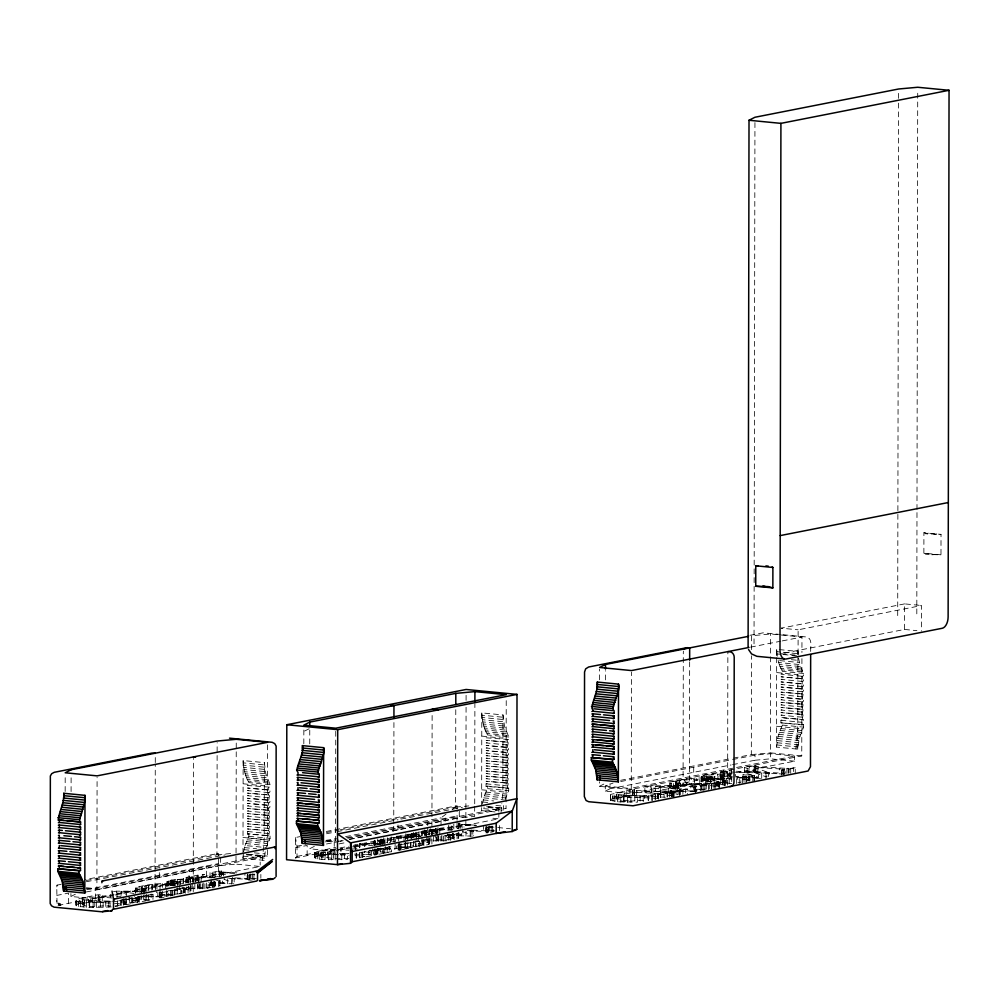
<?xml version="1.0" encoding="UTF-8"?>
<svg xmlns="http://www.w3.org/2000/svg" width="999" height="999" viewBox="0 0 999 999"><rect width="100%" height="100%" fill="white"/><g stroke="black" fill="none" stroke-linecap="round" stroke-linejoin="round"><path stroke-width="0.75" stroke-dasharray="5 3.75" d="M65.16 791.47L65.197 774.325M68.481 903.333L68.494 893.106L56.743 895.429M113.661 895.291L95.579 898.85L70.917 896.465L70.917 893.543M71.091 791.57L71.116 775.998M111.251 906.917L93.107 907.604L78.609 906.505L75.974 905.294L75.974 900.174L79.758 898.401L98.364 894.692L100.187 894.779L100.187 899.887L98.102 900.661L132.767 902.547L138.686 901.385L138.699 896.278M75.974 905.294L76.299 899.712M76.473 905.868L75.974 900.174M76.286 904.832L78.047 903.995L78.059 898.888M78.609 906.505L78.621 901.398L76.486 900.761M78.047 903.995L79.745 903.521L79.758 898.401M80.544 906.817L80.557 901.71L78.621 901.398M111.851 897.976C71.578 894.48 74.75 902.871 110.277 901.148L110.265 906.268C102.822 903.683 78.372 912.624 82.143 897.876M82.268 904.495L82.28 899.375M82.143 904.107L82.805 898.563M83.204 907.129L83.104 899.737M82.792 903.67L84.278 903.196L84.291 898.076M84.553 905.156L84.565 900.049M86.364 907.379L86.376 902.259L80.557 901.71M84.278 903.196L86.676 902.659L86.688 897.539M86.676 902.659L88.786 902.247L88.799 897.127M89.098 905.731L89.111 900.623M89.685 907.529L89.698 902.422L86.376 902.259M88.786 902.247L90.322 902.035L90.335 896.915M79.745 903.521L91.808 901.173L91.821 896.053M115.197 905.893L126.036 904.107L92.482 902.06L92.482 896.94M93.107 907.604L93.107 902.497L89.698 902.422M94.793 906.143L94.793 901.023M95.579 898.85L95.592 888.623L260.202 856.255L260.19 865.022M96.528 907.616L96.541 902.497L111.264 901.797M86.264 888.586L96.903 889.622L97.09 777.422M98.102 900.661L98.114 895.554L100.187 894.779M98.389 900.349L98.364 894.692M99.613 900.898L99.613 895.791L98.114 895.554M100.449 906.355L100.462 901.235M102.273 901.073L102.285 895.953L99.613 895.791M103.122 907.454L103.122 902.347M105.744 906.38L105.744 901.273M108.841 907.129L108.854 902.022M110.477 897.227L110.477 894.667M175.799 885.301L160.04 884.714L146.329 885.676L146.316 890.783L144.318 891.133L116.471 891.17L116.471 896.29L121.004 896.328M117.008 898.089L117.008 892.981L114.398 892.631M117.495 905.656L117.507 900.549L126.036 898.988L126.036 904.107M115.035 906.53L117.795 906.193L117.807 901.073L152.972 894.342L152.972 899.45M120.792 905.181L120.779 899.724M121.079 895.516L121.016 891.22M121.154 900.561L121.141 905.681L117.795 906.193M123.139 903.695L123.139 898.576M123.614 905.231L123.614 900.111M123.901 903.733L123.913 898.625M124.088 904.582L124.101 899.462M125.911 903.908L125.911 898.788M126.199 902.334L126.199 898.501M126.299 896.315L126.311 891.195M129.695 902.509L129.695 897.402M131.369 902.572L131.381 897.452M132.767 902.547L132.78 897.439M132.855 898.226L132.842 903.333L137.987 902.384M128.272 897.776L134.028 898.551L134.028 894.717M135.19 902.372L135.202 897.252L138.299 896.627L138.299 901.735M135.389 893.443L135.702 887.786C150.512 882.904 166.658 883.216 182.093 883.915M135.702 887.786L135.689 892.894L148.576 889.922L148.589 884.814M152.972 894.342L151.136 894.255L151.136 899.375L148.526 899.762L136.251 898.863L136.264 896.303M138.686 901.385L136.601 900.923L136.613 897.09M136.975 892.282L136.988 887.174M137.338 902.06L137.35 896.94M137.899 901.135L137.912 896.028M139.098 891.632L139.098 886.525M139.273 902.147L139.273 897.027M141.109 892.582L141.096 887.124L146.329 885.676M141.696 899.587L141.708 895.753M141.571 891.907L141.571 886.787M141.833 892.931L141.908 885.888M142.395 886.488L142.382 891.595L144.318 891.133M143.419 893.268L143.431 888.148L141.096 887.124M143.656 899.837L143.656 894.729M144.405 893.855L144.331 886.013M142.158 901.535L145.042 900.936L144.88 894.817M145.067 890.434L145.08 885.326M146.054 892.294L146.054 888.461L143.431 888.148M146.129 899.937L146.141 894.829L151.136 894.255M136.251 898.863L146.816 896.777L146.828 894.23M148.526 899.762L148.526 894.642M148.801 890.471L148.801 885.351M151.836 890.184L151.848 885.077M152.497 889.485L152.51 884.365M155.057 888.011L155.082 872.976M155.082 871.465L155.27 764.11M155.282 762.549L155.295 753.209M155.507 889.959L155.507 884.852M159.915 896.79L159.915 891.682L161.676 891.82L159.328 892.644L159.316 897.764L161.663 896.927L156.431 896.765L156.443 891.657M156.93 889.098L156.943 883.978M139.81 896.265L157.83 896.19L157.842 892.357M159.316 877.597L159.34 868.83M160.027 889.834L160.04 884.714M177.335 888.91L177.135 894.667L171.828 895.191L160.09 895.029L160.102 889.922M161.076 897.302L160.926 889.522M159.316 897.764L161.151 897.851L161.164 892.731L172.303 890.546L166.371 890.908L166.358 896.028L157.83 896.19M161.613 897.09L161.676 891.82M162.325 896.153L162.338 891.033M162.387 887.487L162.387 883.653M165.372 888.573L165.372 884.739M160.09 895.029L166.821 894.58L166.821 889.472M166.796 887.025L167.17 881.355L171.741 879.994L190.26 878.408L195.979 878.983L197.74 880.569M167.02 891.508L167.008 896.615L170.979 895.891M167.17 881.355L167.17 886.475L175.25 884.49L175.25 879.382M168.444 885.926L168.456 880.818M166.358 896.028L168.719 895.816L168.731 890.708M168.993 886.038L168.993 883.478M170.13 885.451L170.142 880.344M170.467 890.459L170.467 895.566L168.719 895.816M171.728 885.102L171.741 879.994M171.828 895.191L171.828 890.072L185.215 888.236L190.971 886.363M172.29 895.653L172.34 889.285L174.912 889.122L174.9 894.23L166.821 894.58M172.377 884.877L172.839 880.531L177.298 879.632L187.8 879.769L188.474 882.779M172.839 885.651L172.839 880.531M173.826 885.376L173.838 881.543L172.377 881.043M174.226 894.979L174.226 889.859M174.688 885.151L174.7 880.044M177.285 884.752L177.298 879.632M177.71 887.112L177.61 879.058M174.9 894.23L179.583 893.73L179.595 888.623L183.329 887.886M191.059 885.801L190.959 891.47L188.711 889.909L179.745 888.848L179.745 885.014M180.17 884.49L180.182 879.37M177.597 884.177L180.382 883.878L180.382 878.77M180.744 889.035L180.744 894.155L183.716 893.618M179.583 893.73L181.656 893.381L181.668 888.273M181.656 893.381L184.753 892.232L182.168 891.158L182.18 887.324M183.129 883.128L183.129 879.295M183.317 892.994L183.267 885.289M183.529 882.367L183.529 878.533M183.654 891.508L183.666 887.674M184.353 892.606L184.353 887.499M184.515 891.857L184.528 888.024M184.753 892.232L184.753 888.398M185.202 893.356L185.215 888.236M185.914 883.266L185.926 879.432M212.038 877.846L195.317 876.985L187.962 877.509L187.949 882.629L186.114 882.542L186.126 877.434L197.477 875.199L199.313 875.286L199.3 880.394L197.465 880.306L197.477 875.199M186.363 889.485L186.363 886.925M186.863 882.229L186.875 878.396M188.074 892.706L188.112 883.778M188.711 889.909L188.724 886.076M189.023 880.469L189.036 870.254M218.431 881.568L218.419 886.675L219.78 886.088L220.117 880.256L218.431 881.568L208.054 883.366L208.042 888.486L190.472 888.486L189.261 888.223L189.273 884.39M189.985 892.07L189.985 886.962M190.26 882.242L190.26 878.408M190.297 890.384L190.297 886.55M190.472 888.486L190.472 884.652M190.509 882.267L190.522 877.147M186.114 882.542L191.933 881.48L191.933 876.36M192.208 888.71L192.208 883.603M192.682 882.092L192.695 876.985M193.244 891.707L193.294 865.983M193.294 864.422L193.481 758.466M193.531 881.168L193.531 878.608M194.83 888.898L194.842 883.79M195.305 882.092L195.317 876.985M195.979 881.543L195.979 878.983M196.903 879.957L196.915 876.123L199.313 875.286M197.24 880.906L197.253 875.798M197.415 888.973L197.415 883.865M214.735 881.368L214.735 886.488L212.387 887.337L198.826 887.674L198.014 887.462L198.014 884.902M198.302 881.455L198.302 876.348L196.915 876.123M198.389 882.242L198.401 877.134M198.826 887.674L198.838 882.567M199.9 888.96L199.912 883.84M200.075 887.849L200.087 882.741M201.136 881.63L201.136 876.51L198.302 876.348M202.26 888.885L202.273 883.765M203.184 888.024L203.197 882.904M204.895 888.748L204.907 883.628L208.054 883.366M206.468 887.974L206.481 882.866L204.296 882.891M206.631 876.16L206.643 865.946M214.735 886.488L208.641 885.052L208.641 882.492M209.64 887.749L209.64 882.629M210.04 872.689L210.027 877.809L221.591 876.011L221.591 870.903L210.04 872.689L221.353 876.735M208.641 885.052L210.552 884.752L210.552 880.918M211.563 880.306L211.601 888.049L214.173 887.624M212.387 887.337L212.4 882.229L214.173 881.767L214.161 886.875M212.812 877.497L212.812 873.663M213.873 885.888L213.886 880.768M214.51 886.15L214.51 881.043M215.16 876.897L215.172 871.777M215.459 886.125L215.472 882.292M86.226 880.506L216.958 854.794L217.145 742.594M218.419 858.341L218.394 873.363M219.518 876.86L219.518 871.752L221.591 870.903M219.78 886.088L219.78 880.968M219.817 870.803L219.693 876.535L221.591 876.011M86.314 891.957L220.629 865.534L220.642 856.767M221.166 875.823L221.179 871.99L219.518 871.752M233.853 883.79L222.64 883.528L222.64 879.694M223.414 875.961L223.426 872.127L221.179 871.99M210.352 882.129L224.188 882.866L224.201 877.759M227.335 883.778L227.347 878.67L235.015 878.521L235.002 882.354M231.556 884.078L231.556 878.97M235.015 878.521L234.166 877.996L234.153 883.104L232.48 882.379L232.48 877.272M115.172 895.004L260.177 866.483L236.001 864.135L236.014 853.908M236.051 853.046L236.251 742.407M265.235 851.735L264.198 860.364L242.982 858.303L243.144 760.564L264.36 762.624L265.821 773.75L270.155 784.69L269.867 787.162L247.477 785.476L248.926 784.427M248.976 880.569L249.101 874.312L249.8 874.45L247.203 875.361L247.19 880.481L249.8 879.57L244.917 879.145L244.93 874.025M256.331 878.546L247.34 878.508L247.34 873.401M243.631 851.81L245.042 845.541L266.246 847.589L270.067 838.373L270.042 835.838L247.39 834.04L247.39 831.493L248.451 831.255M247.802 879.307L247.802 874.2M249.213 879.982L249.226 874.862M249.787 879.744L249.787 874.637M249.8 879.57L249.8 874.45M250.849 878.695L250.861 873.576M252.522 878.745L252.522 873.626M253.908 878.72L253.921 873.613M260.851 878.233L260.864 874.4M262.4 860.189L264.186 839.522L264.36 762.624M96.903 889.622L267.382 856.081L267.582 743.893M268.606 836.101L269.618 830.818L247.39 828.933L269.618 830.818M268.606 830.993L269.618 825.698L247.402 823.825L269.618 825.698M268.619 825.873L269.63 820.591L247.415 818.705L269.63 820.591M268.631 820.766L269.643 815.484L247.427 813.598L269.643 815.484M268.631 815.646L269.655 810.364L247.427 808.478L269.655 810.364M268.644 810.539L268.656 807.979C270.454 808.503 270.404 804.245 268.656 805.431L247.44 803.371L269.718 805.319M268.656 805.431L268.656 802.871C270.454 803.396 270.417 799.138 268.669 800.311L247.452 798.251L269.73 800.211M268.669 800.311L269.68 795.029L247.452 793.144L269.68 795.029M268.669 795.204L268.681 792.644C270.479 793.169 270.442 788.91 268.681 790.084L247.465 788.036L269.742 789.984M268.681 790.084L268.681 787.537M351.161 847.002L295.379 857.979L295.417 837.524L299.987 836.625M295.379 857.979L297.015 856.405L297.028 846.19L295.417 837.524M303.821 743.793L303.846 728.221M307.143 855.668L307.155 845.441L295.392 847.751M309.74 743.905L309.765 729.882M314.635 852.509L317.282 853.72L325.037 854.595L347.502 854.345L347.502 859.465L325.025 859.702L317.27 858.84L314.623 857.617L314.947 852.047L335.714 847.289M314.623 857.617L314.947 852.047M315.135 858.203L315.135 853.084M314.947 857.154L316.708 856.33L316.72 851.21M317.27 858.84L317.282 853.72M316.708 856.33L318.406 855.843L318.419 850.736M319.205 859.152L319.218 854.045M318.406 855.843L320.791 855.319L320.804 850.211M348.926 858.591L333.441 858.466L320.929 856.817L321.466 850.886L328.983 849.25L335.614 849.512M320.929 856.817L321.466 850.886M321.753 857.167L321.765 852.06L320.816 851.323M321.865 859.452L321.878 854.345M321.453 856.006L322.939 855.519L322.952 850.411M323.214 857.492L323.226 852.384L321.765 852.06M325.025 859.702L325.037 854.595M322.939 855.519L325.337 854.982L325.337 849.874M325.337 854.982L327.447 854.57L327.46 849.462M327.759 858.054L327.772 852.946L323.226 852.384M328.346 859.864L328.359 854.744M327.447 854.57L328.983 854.357L328.983 849.25M320.791 855.319L330.469 853.496L330.482 848.388M338.586 854.782L331.131 854.382L331.144 849.275M331.755 859.939L331.768 854.819M333.441 858.466L333.454 853.358L327.772 852.946M314.323 846.378L309.565 848.788L334.24 851.185L334.253 840.958L338.773 840.072M335.189 859.939L335.202 854.832M335.751 731.305L335.552 841.945L326.448 841.058M341.77 859.789L341.783 854.669M344.393 858.715L344.405 853.596L348.938 853.483M355.132 844.779L355.12 848.613L359.665 848.651M355.656 850.424L355.669 845.304L353.059 844.967M356.168 852.871L356.156 857.979L362.749 856.905L364.685 856.43L364.573 851.123M359.44 857.504L359.453 852.397L362.749 851.797L362.749 856.905M359.665 847.377L359.665 843.543L382.992 843.456L382.992 838.348L384.99 837.999L384.977 843.119L390.497 842.519L390.497 837.399L412.937 837.512M359.815 852.896L359.802 858.004L356.456 858.516L356.468 853.408L391.633 846.665L391.62 851.785L383.529 852.259L374.912 851.185L374.925 848.626M359.74 847.851L359.752 844.018L381.668 844.005M361.8 856.018L361.8 852.184M362.275 852.447L362.262 857.554L376.635 854.707M364.685 856.43L362.562 856.056L362.575 852.222M376.948 854.07L377.347 848.601L377.347 853.72L375.999 854.382L364.86 854.657L364.86 852.11M364.96 846.078L364.972 843.531M368.356 854.844L368.356 851.011M370.03 854.894L370.042 849.787M371.503 855.668L371.441 849.762L376.011 849.275L375.999 854.382M369.805 850.486L372.689 850.873L372.689 847.04M373.851 854.694L373.863 849.587M374.051 845.766L374.063 840.659L384.715 840.796L384.702 845.903M374.363 840.109L374.35 845.229L387.237 842.257L387.237 838.423M377.347 853.72L375.262 853.246L375.262 849.412M375.636 844.605L375.636 840.771M376.561 853.471L376.573 849.637M377.747 843.955L377.759 838.848M377.922 854.47L377.934 849.362M379.77 844.904L380.232 839.123L380.219 844.23L382.979 843.456M380.357 851.91L380.357 848.076M380.494 845.254L380.557 838.211M381.044 843.93L381.056 838.81M382.08 845.591L382.08 840.484L379.745 839.447M382.305 852.172L382.317 848.338M383.067 846.178L383.079 841.071M383.529 852.259L383.541 848.426M379.37 854.17L383.703 853.258L383.703 848.151M383.728 842.756L383.741 837.649M384.79 852.272L384.802 847.152L389.797 846.59L389.797 851.697M374.912 851.185L385.477 849.113L385.477 846.553M387.175 852.085L387.187 846.977M387.462 842.794L387.462 837.686M391.158 841.807L391.158 836.7M393.718 840.334L393.718 837.324M393.731 831.318L393.743 825.299M393.743 823.8L393.931 721.116M394.168 842.294L394.168 837.174M400.274 844.305L397.989 844.979L397.977 850.087L400.262 849.425L400.324 844.155L400.324 849.262L395.092 849.1L395.104 843.98M376.973 848.588L396.491 848.513L396.503 845.966M397.977 829.919L397.989 821.166M398.564 849.125L398.576 844.005M426.773 836.101L426.735 845.029L428.646 844.405L428.646 839.285L412.887 842.194L412.887 847.302L398.751 847.352L398.763 842.244M398.688 840.883L398.688 837.05M398.751 847.352L399.575 846.952L399.588 841.845M397.977 850.087L399.812 850.174L399.712 844.055M400.986 848.476L400.986 843.368L409.128 842.781L409.115 847.901L396.491 848.513M401.049 838.548L401.049 835.988L420.754 836.238M404.021 842.182L404.033 837.075M405.02 848.351L405.032 843.243M399.575 846.952L405.482 846.915L405.482 841.795M399.812 850.174L405.669 848.938L405.669 843.83L410.964 842.869M416.371 839.435L416.383 834.327L405.457 834.24L405.457 839.36L405.831 833.69M405.819 838.798L407.105 838.261L407.105 833.141M407.38 848.151L407.38 843.031M407.642 840.921L407.654 835.813M407.105 838.261L408.791 837.786L408.791 832.666M410.477 847.514L410.489 842.407L412.887 842.194M408.791 837.786L410.389 837.424L410.389 832.317M410.951 847.976L411.001 841.608M411.026 838.486L411.501 832.866L411.488 837.974L413.349 837.487M411.188 838.361L411.201 835.813M412.487 837.711L412.487 833.865L411.039 833.378M413.349 836.2L413.349 832.367M405.482 846.915L413.561 846.565L413.574 841.445M410.389 837.424L413.898 836.825L413.911 831.705M414.785 837.15L414.785 834.59M415.809 841.882L415.796 846.99L419.393 846.478L419.405 841.37M415.946 837.075L415.946 831.967L426.461 832.092L426.773 834.827M413.561 846.565L415.984 846.34L415.984 840.296M413.898 836.825L416.258 836.5L416.271 831.393M415.984 846.34L418.244 846.066L418.406 837.337M418.831 836.812L418.831 831.705M416.258 836.5L419.031 836.2L419.043 831.093M418.244 846.066L420.317 845.716L420.329 840.596L415.984 841.233M420.317 845.716L423.401 844.555L420.829 843.493L420.829 840.933M428.646 844.405L429.62 843.805L428.946 842.719L421.928 841.445L421.928 837.612M421.778 835.451L421.79 831.618M421.978 845.316L421.99 840.209M422.315 843.83L422.327 839.997M423.014 844.942L423.014 839.822M423.401 844.555L423.414 839.447M423.863 845.678L423.863 840.571M424.575 835.589L424.587 831.755M452.21 830.256L433.978 829.307L426.61 829.844L426.61 834.952L424.775 834.877L424.787 829.757M425.025 841.82L425.025 839.26M425.524 835.838L425.537 830.731L434.64 831.318L436.401 832.904M426.461 835.926L426.461 832.092M427.372 842.232L427.385 839.684M427.672 832.804L427.684 826.96M427.697 825.499L427.697 822.577M458.803 832.854L454.12 834.615L446.715 835.701L446.703 840.808L429.12 840.821L427.922 840.559L427.934 836.725M428.946 842.719L428.958 838.885M428.908 834.577L428.921 830.743M429.12 840.821L429.133 836.987M429.17 834.59L429.17 829.482M429.62 843.805L429.72 838.124L429.707 843.243M424.775 834.877L430.594 833.803L430.594 828.695M430.856 841.046L430.869 835.926M431.343 834.427L431.356 829.307M431.905 844.03L431.943 818.318M431.955 816.757L432.13 712.349M432.192 834.777L432.192 830.943M433.491 841.233L433.504 836.113M433.966 833.141L433.978 829.307M435.564 832.279L435.914 828.121L435.901 833.228M436.063 841.308L436.076 836.188M435.926 835.626L436.138 827.522M453.396 833.703L452.822 839.21L452.822 834.09L451.061 834.552L451.048 839.672L437.487 840.009L436.675 839.784L436.675 837.224M436.95 833.79L436.963 828.671L435.576 828.446M437.05 834.577L437.062 829.457M437.487 840.009L437.5 834.889M437.974 827.609L437.962 832.729L430.594 833.803M438.561 841.283L438.573 836.175M438.736 840.184L438.748 835.064M439.785 833.953L439.797 828.845L436.963 828.671M440.921 841.208L440.934 836.101L446.715 835.701M441.046 825.162L441.058 817.856L445.991 814.123M441.845 840.346L441.858 835.239M443.556 841.071L443.556 835.963M445.129 840.309L445.142 835.189M445.304 821.19L445.304 818.268M453.396 838.81L447.302 837.374L447.302 833.541M448.289 840.072L448.301 834.964L451.061 834.552M448.701 825.024L448.688 830.132L452.535 829.445M447.302 837.374L449.2 837.087L449.213 831.967M450.262 840.384L450.224 832.629M451.461 829.819L451.473 825.986L458.591 828.546M452.535 838.211L452.535 833.104M453.159 838.473L453.171 833.366M454.12 839.734L454.12 834.615M340.197 829.819L455.606 807.117L455.781 707.392M457.08 833.89L457.08 839.01L458.791 837.974L458.778 832.592M457.055 821.802L457.043 826.185L441.046 828.084L350.075 845.978M457.055 820.341L457.067 810.114M457.08 808.653L457.08 805.731L325.924 831.53M458.354 827.584L458.354 823.75L460.252 823.226L460.239 828.346M458.429 838.411L458.441 833.303M458.466 824.412L458.466 828.246L453.821 829.22L453.833 824.113L449.987 824.799M349.3 839.497L459.29 817.869L459.303 809.103M459.827 828.146L459.84 824.312L458.179 824.075L458.354 828.858M472.515 836.113L461.288 835.851L461.301 832.017M462.075 828.296L462.087 824.462L459.84 824.312M447.477 834.365L462.849 835.201L462.862 830.082M352.684 846.702L465.859 824.45L466.071 706.543M466.083 700.336L466.096 694.13M465.996 836.101L465.996 830.993L473.676 830.856L473.663 835.963M470.204 836.413L470.217 831.293M473.676 830.856L472.814 830.319L472.814 835.426L471.128 834.714L471.141 829.607M474.675 806.243L474.662 816.458L459.29 817.869M474.712 803.82L474.887 704.095M481.643 806.168L481.805 712.886L503.021 714.947L504.483 726.073L508.816 737.012L508.516 739.497L486.126 737.799L487.587 736.763M485.851 832.804L487.624 832.904L487.749 826.648L488.461 826.785L485.851 827.696L485.851 832.804L488.449 831.892L483.578 831.468L483.591 826.36M494.992 830.868L485.989 830.831L486.001 825.723M504.907 799.924L508.728 790.696L508.703 788.174L486.051 786.375L486.051 783.815L487.112 783.578M486.451 831.643L486.463 826.523M487.874 832.304L487.874 827.197M488.436 832.08L488.461 826.785M489.51 831.018L489.522 825.911M491.171 831.068L491.183 825.961M492.569 831.056L492.582 825.948M498.838 817.344L498.851 812.961M498.851 811.5L498.863 808.578L483.741 807.117M499.512 830.569L499.525 825.449L495.804 826.148M503.021 714.947L502.847 791.857L501.948 802.185M349.325 839.235L506.043 808.416L506.231 697.777M507.255 788.423L508.279 783.141L486.051 781.255L508.279 783.141M507.267 783.316L508.279 778.034L486.063 776.148L508.279 778.034M507.28 778.209L508.291 772.926L486.076 771.041L508.291 772.926M507.28 773.089L508.304 767.806L486.076 765.921L508.304 767.806M507.292 767.981L508.304 762.699L486.088 760.813L508.304 762.699M507.305 762.861L508.316 757.579L486.101 755.694L508.316 757.579M507.317 757.754L507.317 755.194C509.115 755.719 509.078 751.46 507.317 752.647L486.113 750.586L508.379 752.534M507.317 752.647L507.33 750.087C509.128 750.611 509.09 746.353 507.33 747.527L486.113 745.466L508.391 747.427M507.33 747.527L508.341 742.245L486.126 740.359L508.341 742.245M507.342 742.419L507.342 739.859M801.922 658.641L801.76 755.893L631.268 789.435L599.375 786.338L599.375 781.705M599.562 679.819L599.575 669.018M732.592 759.54L755.019 755.119L770.391 753.721L794.58 756.068L794.567 761.176L629.957 793.556L605.294 791.158L605.307 786.051L613.099 783.041M605.481 679.894L605.494 670.629M605.294 791.158L610.039 788.748L610.052 783.641M674.1 796.765L674.113 791.645L652.185 795.778L637.512 797.04L637.499 802.16L617.594 801.822L610.352 799.987L610.676 794.417L632.742 789.385L634.577 789.472L634.565 794.592L632.492 795.366L633.99 795.591L665.759 797.264L665.759 792.157L632.492 790.246L632.492 795.366M610.352 799.987L610.676 794.417M610.851 800.574L610.364 794.879M610.664 799.525L612.437 798.701L612.437 793.581M612.999 801.21L612.999 796.091L610.864 795.454M612.437 798.701L614.135 798.213L614.135 793.106M614.934 801.523L614.947 796.415L612.999 796.091M660.414 797.527L660.426 793.693L644.655 795.853L644.655 800.961C637.212 798.376 612.762 807.317 616.533 792.582M616.658 799.188L616.545 793.693L624.712 791.62L660.426 793.693M616.533 798.8L617.182 793.256M617.594 801.822L617.494 794.43L616.67 794.08M617.182 798.376L618.668 797.889L618.668 792.781M618.943 799.862L618.955 794.754L617.494 794.43M620.754 802.072L620.754 796.965L614.947 796.415M618.668 797.889L621.066 797.352L621.066 792.244M621.066 797.352L623.176 796.94L623.176 791.832M623.551 795.304L623.488 800.424L623.551 795.304L644.655 795.853M624.075 802.234L624.088 797.115L620.754 796.965M623.176 796.94L624.7 796.727L624.712 791.62M614.135 798.213L626.198 795.866L626.198 790.758M658.291 798.438L626.86 796.752L626.873 791.645M627.484 802.309L627.497 797.19L624.088 797.115M629.957 793.556L629.969 788.436L794.58 756.068M630.918 802.309L630.918 797.202L637.512 797.04M631.268 789.435L631.48 672.102M632.767 795.042L632.742 789.385M633.99 795.591L634.003 790.484M634.827 801.048L634.84 795.941M636.663 795.766L636.675 790.659M640.122 801.086L640.134 795.966M643.231 796.715L643.219 801.835L645.629 801.61M672.29 795.841L644.867 791.932L644.867 786.812L650.861 785.876L706.693 785.239L693.718 787.349L693.706 792.457M648.039 800.112L648.051 796.278M648.438 800.711L648.451 795.604M644.867 791.932L650.849 790.983L650.861 785.876M651.385 792.794L651.398 787.674L644.867 786.812M651.885 800.349L651.897 795.241M652.185 800.886L652.185 795.778M655.169 799.874L655.169 793.144M655.531 799.1L655.544 795.266M677.397 786.375L668.418 788.136L655.469 786.388L677.397 786.375L677.384 791.483L668.406 793.243L655.469 791.495L655.394 785.913M657.517 798.388L657.529 793.281M657.991 798.651L658.004 794.817M658.466 799.275L658.291 793.318M660.289 797.327L660.302 793.493M660.576 797.027L660.589 791.92M650.849 790.983L660.689 791.008L660.701 785.901M664.073 797.214L664.085 792.107M667.157 797.252L667.17 792.145L674.113 791.645M667.232 796.752L667.232 792.919M668.406 793.243L668.418 788.136M669.58 797.065L669.592 791.957M719.13 786.925L718.905 781.443L711.713 780.119L689.897 779.545L676.785 781.181L675.511 782.167L680.444 783.166L680.431 788.273L678.796 788.548L669.78 788.136L670.092 782.492C687.737 777.534 707.629 776.273 725.449 780.494L725.349 786.176M669.78 788.136L670.092 782.492M670.654 788.448L678.046 789.422L678.034 794.542L670.641 793.556L670.654 788.448L681.206 786.363L695.441 786.425L695.991 791.795M670.991 795.616L670.991 790.509L651.398 787.674M670.079 787.599L671.365 786.975L671.365 781.867M671.528 796.827L671.528 791.707L673.076 790.971L670.991 790.509M671.728 796.752L671.74 791.645M672.265 796.678L672.302 790.721M672.677 795.167L672.689 791.333M673.251 796.927L673.076 790.971M671.365 786.975L673.476 786.338L673.488 781.218M673.651 796.84L673.663 791.732M680.431 788.273L675.499 787.274L675.474 781.817M675.499 787.274L675.961 781.493M676.086 794.292L676.086 789.173M676.211 787.624L676.286 780.594M675.948 786.6L676.773 786.3L676.785 781.181M677.797 787.961L677.809 782.854M678.796 788.548L678.721 780.719M679.258 794.63L679.27 789.51L678.046 789.422M679.42 795.629L679.432 790.521L687.362 789.048L687.349 794.155M673.476 786.338L679.457 785.127L679.47 780.019M680.519 794.642L680.531 789.522L687.362 789.048M676.773 786.3L680.706 785.489L680.719 780.369M670.641 793.556L681.206 791.483L681.206 786.363M682.904 794.455L682.916 789.347M679.457 785.127L682.954 784.627L682.966 779.507M680.706 785.489L683.179 785.164L683.191 780.057M685.526 792.794L685.526 788.96M683.179 785.164L686.213 784.889L686.226 779.769M682.954 784.627L686.875 784.178L686.887 779.07M689.66 661.8L689.447 782.704L687.324 782.504A5.157 4.208 78.9 0 1 683.091 776.972L683.304 652.397A5.157 4.208 78.9 0 1 683.453 651.086M686.213 784.889L689.884 784.665L689.897 779.545M696.053 791.633L690.821 791.47L690.833 786.35M686.875 784.178L691.32 783.79L691.32 778.683M660.689 791.008L692.22 790.883L692.232 785.776M693.706 772.289L693.718 767.182M694.293 791.495L694.417 779.42M704.745 789.872L694.48 789.734L695.304 789.322L695.316 784.215L711.713 783.603L719.143 781.817M695.454 792.007L695.441 786.425M695.541 792.544L695.541 787.437M692.22 790.883L696.703 790.846L696.715 785.738M691.32 783.79L696.765 783.466L696.778 778.358M718.905 781.443L718.905 786.563L699.75 784.552L699.762 779.445M700.761 785.614L700.749 790.721L696.703 790.846M695.304 789.322L701.198 789.285L701.211 784.165M731.792 783.678L722.489 782.304L722.864 774.924L720.304 774.125L707.23 775.236L707.217 775.998L712.1 776.698L712.1 781.805L701.173 781.73L701.186 776.61L704.52 775.037L721.253 773.101L731.668 774.163M701.398 790.034L701.398 786.201M701.173 781.73L701.56 776.061M701.548 781.168L702.821 780.631L702.834 775.511M703.109 785.401L703.096 790.521L704.844 790.271M696.765 783.466L703.371 783.291L703.371 778.184M702.821 780.631L704.52 780.157L704.52 775.037M704.844 788.985L704.857 785.152M705.619 784.764L705.619 779.657M704.52 780.157L706.106 779.807L706.118 774.687M706.206 788.611L706.218 784.777L719.592 782.941L724.375 781.655L725.449 780.494M701.198 789.285L706.718 789.098L706.73 783.978M712.1 781.805L706.755 780.856L706.768 775.748M725.436 785.614L720.741 784.19L706.917 783.291L706.917 778.184M707.205 781.106L707.23 775.236M708.204 781.355L708.216 776.248M708.603 789.672L708.616 784.565M706.755 780.856L709.078 779.857L709.078 774.737M709.29 783.815L709.29 788.935L706.718 789.098M706.106 779.807L709.627 779.195L709.64 774.075M710.526 783.366L710.514 776.96L712.1 776.698M711.525 789.36L711.525 784.252M711.713 788.711L711.713 780.119M709.078 779.857L711.663 779.445L711.675 774.337M709.627 779.195L711.987 778.87L711.987 773.763M713.96 788.436L713.973 783.316M714.123 783.541L714.135 778.433M711.663 779.445L714.547 779.183L714.56 774.075M711.987 778.87L714.76 778.583L714.772 773.463M715.122 788.848L715.134 783.74M716.046 786.8L716.046 782.966M716.558 785.863L716.558 780.743M722.864 780.044L717.507 779.108L717.519 773.988M717.707 786.413L717.657 778.708M714.76 778.583L717.906 778.333L717.919 773.226M718.044 786.201L718.044 781.093M718.731 787.312L718.743 782.192M719.58 788.049L719.592 782.941M720.304 779.232L720.304 774.125M732.779 776.947L720.504 777.247L720.504 772.127L731.855 769.892M720.741 784.19L720.754 779.07M717.906 778.333L721.253 778.209L721.253 773.101M722.177 779.582L722.19 774.462M722.389 781.668L722.339 772.215L724.899 771.852L769.392 773.226L769.392 777.06M722.464 784.839L722.864 774.924M722.614 781.093L722.627 775.973M723.101 784.615L723.114 779.495M723.401 775.174L723.413 770.067M723.651 782.929L723.663 777.809L722.502 777.197M724.362 785.489L724.375 781.655M724.675 785.089L724.687 779.969M731.655 779.27L724.637 778.221L724.65 773.114M724.849 783.191L724.862 778.084L723.663 777.809M724.899 776.96L724.899 771.852M720.504 777.247L726.31 776.173L726.323 771.066M726.585 783.416L726.598 778.296L724.862 778.084M727.072 776.797L727.072 771.678M727.634 785.127L727.859 651.61M727.909 778.421L727.921 773.313M729.22 783.603L729.22 778.483L726.598 778.296M729.695 776.797L729.707 771.678M730.356 778.795L730.369 773.688M731.73 781.605L731.643 770.491L731.63 775.599M736.65 783.578L736.663 778.471L749.849 776.985L754.532 775.224L743.031 774.637L743.019 779.757L748.251 780.581L748.263 775.474L743.031 774.637M739.272 783.441L739.285 778.333M740.858 777.559L737.587 777.609L737.574 782.716L740.858 782.679L740.858 777.559L749.125 776.073L748.263 775.474M742.432 783.179L742.444 778.071M744.03 777.334L744.018 782.442L740.858 782.679M744.43 767.394L758.578 772.452L758.578 777.572L744.417 772.502L744.43 767.394L755.981 765.596L755.968 770.716L753.895 771.565L785.239 773.388L785.239 768.281L753.908 766.458L753.895 771.565M743.019 779.757L744.929 779.457L744.942 774.337M745.991 782.754L745.941 774.999M746.777 782.042L746.79 776.922M747.19 773.476L747.202 768.356M748.551 780.294L748.551 776.46M748.888 780.843L748.9 775.736M749.113 781.181L749.125 776.073M744.417 772.502L749.55 771.59L749.562 766.483M749.849 780.818L749.849 776.985M733.229 758.166L751.323 754.607L751.498 655.806M751.51 649.637L751.535 635.739L770.641 633.99L801.96 637.037L801.935 652.472M752.796 781.38L752.809 776.273M754.033 643.856L754.944 121.94M754.158 780.781L754.17 775.674M784.165 774.45L784.19 769.155L754.208 767.382L766.87 771.977L766.857 777.085L754.195 772.489L754.195 765.509M754.52 780.344L754.507 774.962M732.579 764.647L755.007 760.239L755.019 755.119M755.556 771.802L755.556 766.683M760.539 778.408L757.017 778.221L757.03 773.114M757.804 771.94L757.804 766.832M761.713 778.483L761.725 773.363M765.933 778.783L765.946 773.663M768.543 776.523L768.543 772.689L766.87 771.977M794.567 761.176L770.379 758.828L770.391 753.721M801.76 755.893L770.429 752.859L770.641 633.99M781.992 720.029L780.931 720.267L780.931 722.826L803.583 724.625L803.608 727.147L799.237 738.423L797.726 749.15L776.523 747.09L776.66 657.08M784.178 774.262L779.307 773.838L779.307 768.731M781.568 775.174L781.73 768.094M782.18 774.013L782.192 768.893M783.353 774L783.366 770.154L795.241 767.819L795.241 772.939M783.603 774.675L783.478 769.018M786.9 773.438L786.912 768.331L785.239 768.281M788.298 773.426L788.298 768.318L795.241 767.819M789.06 772.814L789.06 768.98M790.721 773.238L790.721 768.131M793.406 771.578L793.406 767.744M797.726 749.15L797.889 656.043M798.076 653.87L798.126 629.807L921.577 605.531L921.528 631.093M780.931 722.826L802.135 724.887L802.147 722.327L803.208 721.952L803.159 719.592L781.817 717.544L780.931 717.707L803.159 719.592M802.147 719.767L803.159 714.485L780.943 712.599L803.159 714.485M802.16 714.66L803.171 709.377L780.956 707.492L803.171 709.377M802.172 709.54L803.184 704.258L780.956 702.372L803.184 704.258M802.172 704.432L802.185 701.872C803.983 702.397 803.933 698.139 802.185 699.325L780.968 697.265L803.246 699.213M802.185 699.325L803.196 694.03L780.981 692.145L803.196 694.03M802.197 694.205L802.197 691.645C803.995 692.17 803.958 687.924 802.197 689.098L780.993 687.037L803.258 688.985M802.197 689.098L802.209 686.538C804.008 687.062 803.97 682.804 802.209 683.978L780.993 681.93L803.271 683.878M802.209 683.978L802.209 681.43C804.02 681.955 803.97 677.697 802.222 678.87L781.006 676.81L803.283 678.758M802.222 678.87L802.222 676.311L803.521 675.761L803.696 673.463L800.511 666.545L798.526 658.229M810.676 651.473C810.401 647.102 812.874 638.261 806.318 636.975L782.067 634.627M897.701 615.596L898.601 99.912M898.601 98.352L898.613 90.559M794.992 655.082L781.106 653.733L904.557 629.445L904.607 603.883L921.577 605.531M916.807 613.848L916.982 511.026M916.982 509.465L917.719 90.372M923.875 553.171L923.913 532.729L941.021 534.378L940.983 554.832L928.521 554.482L923.875 553.171L940.983 554.832M776.673 655.544L776.685 649.35L797.901 651.398L798.238 655.993M797.889 654.495L797.901 651.398M245.042 845.541L248.851 836.313L248.888 833.79L270.042 835.838M482.292 804.133L484.315 795.866L487.512 788.636L487.549 786.126L508.703 788.174M776.523 747.09L778.034 736.363L782.392 725.087L782.429 722.577M197.752 885.114L198.014 887.462M784.19 769.155L781.58 770.067L783.366 770.154M242.982 858.303L243.331 853.958M495.079 811.937L481.643 810.639L481.768 808.466L501.473 810.376M61.114 884.34L56.756 885.201L57.043 905.331M501.048 812.512L501.823 803.658M795.928 748.975L797.726 728.308M502.984 810.514L503.896 804.058M188.486 880.231L188.112 882.492M782.467 673.214L781.006 674.25L802.222 676.311M696.053 786.525L693.718 787.349M188.237 886.388L188.112 887.611L189.261 888.223M753.908 766.458L755.981 765.596M632.492 790.246L634.577 789.472M222.04 874.375L222.627 873.238L220.142 873.001M452.147 809.465L457.08 805.731M58.067 903.633C61.064 902.272 56.306 903.483 59.053 904.42M58.167 903.883L60.539 903.908L58.541 904.27M304.695 731.018L310.627 728.009M70.917 896.465L75.662 894.055M599.375 786.338L605.307 783.328M695.316 784.215L694.492 784.615L706.218 784.777M248.526 790.346L247.465 790.584L268.681 792.644M248.514 795.466L247.452 795.704L268.669 797.751M248.514 800.574L247.44 800.811L268.656 802.871M248.501 805.694L247.44 805.931L268.656 807.979M248.489 810.801L247.427 811.038L268.644 813.099M248.476 815.921L247.415 816.146L268.631 818.206M248.476 821.028L247.415 821.265L268.619 823.313M487.187 742.682L486.126 742.919L507.33 744.967M248.464 826.136L247.402 826.373L268.619 828.433M487.175 747.789L486.113 748.026L507.33 750.087M487.162 752.909L486.101 753.146L507.317 755.194M487.162 758.016L486.088 758.253L507.305 760.314M487.15 763.136L486.088 763.361L507.305 765.421M487.137 768.243L486.076 768.481L507.292 770.541M487.125 773.351L486.063 773.588L507.28 775.649M487.125 778.471L486.063 778.708L507.267 780.756M782.067 679.133L781.006 679.37L802.209 681.43M782.055 684.24L780.993 684.477L802.209 686.538M782.042 689.36L780.981 689.597L802.197 691.645M782.042 694.467L780.968 694.705L802.185 696.765M782.03 699.587L780.968 699.824L802.185 701.872M782.017 704.695L780.956 704.932L802.172 706.992M782.005 709.814L780.943 710.039L802.16 712.1M782.005 714.922L780.943 715.159L802.147 717.207M216.621 853.833L218.419 853.408L218.419 855.693L217.707 854.207L215.996 853.883L85.402 879.57M216.596 874.187L115.547 894.08M191.933 881.48L196.079 880.606M726.31 776.173L731.855 775.012M405.669 843.83L397.989 844.979M749.55 771.59L755.968 770.716M161.151 897.851L164.086 897.227M679.432 790.521L671.528 791.707M91.808 901.173L100.187 899.887M330.469 853.496L337.013 852.135M626.198 795.866L634.565 794.592M487.637 827.784L493.331 826.61L493.331 831.717L487.624 832.904M250.399 880.281L254.67 879.395L254.683 874.275L247.203 875.361M126.249 904.694L131.518 903.608M928.408 533.166L925.461 533.741L941.021 534.378M933.903 534.552L936.837 533.978M925.436 554.183L928.371 553.608M936.8 554.433L931.78 554.795M904.607 603.883L781.156 628.171L798.126 629.807M749.937 635.277L763.124 632.842L780.556 634.477M750.549 647.14L780.793 641.196M782.304 640.896L801.96 637.037M326.423 832.529L338.661 830.119M326.511 833.765L335.627 831.967M337.15 831.668L398.002 819.704M400.986 819.105L462.375 807.354M86.326 881.73L225.262 854.894M620.604 780.319L731.718 758.466M620.704 781.543L731.093 759.827M297.028 846.19L301.586 845.291M325.836 840.521L336.451 838.436M345.554 836.638L441.058 817.856M325.374 841.857L336.001 839.772M346.628 837.674L457.067 815.958M86.713 889.522L218.406 863.623M347.814 838.286L498.863 808.578M337.088 841.645L343.206 840.446M326.486 843.98L338.661 841.595M340.172 841.295L343.219 840.696M610.039 788.748L731.093 764.947M339.036 843.893L346.628 842.407M297.015 856.405L348.564 846.265M58.029 905.394L114.023 894.38M334.24 851.185L338.761 850.286M340.259 849.999L347.802 848.513M353.833 847.327L498.838 818.805L489.772 817.931M374.188 845.466L378.683 844.592M372.689 850.873L381.655 849.113L377.272 849.113M134.028 898.551L143.007 896.79L134.228 896.79M383.703 853.258L390.309 852.035M145.042 900.936L151.648 899.699M405.669 848.938L408.304 848.463M802.135 724.887L803.583 724.625M486.051 786.375L487.549 786.126M247.39 834.04L248.888 833.79M680.444 783.166L669.792 783.029M146.054 888.461L135.402 888.323M202.61 874.762C199.825 875.898 207.954 873.65 202.635 875.024M113.486 891.645L116.471 891.17M222.19 874.312L222.615 873.513L218.394 873.101M751.323 754.607L770.429 752.859M755.007 760.239L770.379 758.828M455.606 807.117L468.831 805.918M216.958 854.794L231.643 853.458M220.629 865.534L236.001 864.135M392.632 841.682L395.592 841.42L395.592 836.313L401.049 835.988M419.031 836.2L422.177 835.963L422.19 830.856L425.537 830.731M180.382 883.878L183.529 883.64M714.547 779.183L717.507 779.108M689.884 784.665L699.75 784.552M786.912 768.331L788.298 768.318M665.759 792.157L667.17 792.145M681.206 791.483L690.821 791.47M385.477 849.113L395.092 849.1M146.816 896.777L156.431 896.765M703.371 783.291L706.917 783.291M655.469 791.495L677.384 791.483M138.624 891.67L121.091 891.682L134.028 893.431M627.497 797.19L630.918 797.202M93.107 902.497L96.541 902.497M721.253 778.209L724.637 778.221M344.405 853.596L333.454 853.358M679.27 789.51L680.531 789.522M624.7 796.727L626.86 796.752M328.983 854.357L331.131 854.382M90.322 902.035L92.482 902.06M729.22 778.483L731.805 778.558M701.186 776.61L710.514 776.96M166.808 881.917L177.722 881.992L173.838 881.543M720.504 772.127L722.339 772.215M186.126 877.434L187.962 877.509M159.328 892.644L161.164 892.731M414.797 840.996L421.928 841.445M176.136 888.673L179.745 888.848M758.578 772.452L735.526 771.216L735.514 776.323L758.578 777.572M754.195 772.489L779.307 773.838M735.813 777.11L757.017 778.221M458.466 823.126L460.252 823.226M462.087 824.462L477.035 825.249M470.292 825.649L458.479 825.012L464.11 827.047M472.539 830.119L485.989 830.831M439.797 828.845L452.097 829.507M467.332 830.594L483.578 831.468M447.652 835.139L461.288 835.851M351.411 848.838L340.946 848.288L340.934 853.396L348.414 853.795M352.909 848.913L357.392 849.15M337.1 849.587L349.013 850.224M354.395 854.108L364.86 854.657M340.072 854.857L349.001 855.331M354.957 855.656L362.562 856.056M223.426 872.127L236.875 872.839M234.59 873.476L219.817 872.676L225.449 874.724M235.377 877.871L247.34 878.508M201.136 876.51L214.972 877.259M228.671 878.271L244.917 879.145M210.514 882.879L222.64 883.528M102.285 895.953L111.251 896.428M744.929 779.457L754.495 780.069M449.2 837.087L458.791 837.974M210.552 884.752L220.142 885.638M623.538 800.424L629.17 800.836L629.183 795.728L618.955 794.754M409.89 842.394L420.829 843.493M172.752 890.184L182.168 891.158M904.557 629.445L916.907 630.644M776.685 649.35L776.81 651.66L798.026 653.721M776.81 651.66L777.022 653.933L781.568 654.382M783.079 654.52L796.715 655.844M791.333 659.677L798.9 660.414M779.67 660.614L799.362 662.524M778.146 660.476L778.683 662.512L799.899 664.572M778.683 662.512L779.307 664.485L800.511 666.545M779.307 664.485L779.994 666.37L801.21 668.418M779.994 666.37L780.756 668.156L801.972 670.204M780.756 668.156L781.593 669.829L802.796 671.89M803.696 673.463L782.479 671.415L781.593 669.829M776.61 672.564L797.814 674.625M780.931 720.267L802.147 722.327M782.392 725.087L803.608 727.147M776.51 726.248L802.709 728.833M780.669 728.546L801.872 730.594M779.894 730.394L801.111 732.454M779.195 732.317L800.411 734.377M778.571 734.315L799.787 736.375M778.034 736.363L799.237 738.423M777.559 738.461L798.775 740.521M777.172 740.584L798.388 742.644M776.872 742.744L798.089 744.804M481.805 712.886L481.93 715.209L503.146 717.257M776.648 744.917L797.864 746.965M481.93 715.209L482.142 717.482L503.359 719.542M482.142 717.482L482.43 719.717L503.646 721.778M482.43 719.717L482.817 721.902L504.02 723.95M482.817 721.902L483.266 724.013L504.483 726.073M483.266 724.013L483.803 726.061L505.019 728.121M483.803 726.061L484.428 728.034L505.631 730.094M484.428 728.034L485.114 729.919L506.331 731.967M485.114 729.919L485.876 731.705L507.092 733.753M485.876 731.705L486.713 733.378L507.917 735.439M508.816 737.012L487.599 734.964L486.713 733.378M481.73 736.113L502.934 738.174M605.307 786.051L629.969 788.436M486.051 783.815L507.267 785.876M243.144 760.564L243.269 762.874L264.485 764.934M487.512 788.636L508.728 790.696M243.269 762.874L243.481 765.159L264.698 767.22M481.63 789.797L507.829 792.369M243.481 765.159L243.781 767.394L264.997 769.442M485.789 792.082L506.993 794.143M243.781 767.394L244.156 769.567L265.372 771.628M485.014 793.943L506.231 796.003M244.156 769.567L244.618 771.69L265.821 773.75M484.315 795.866L505.531 797.926M244.618 771.69L245.155 773.738L266.358 775.798M483.691 797.864L503.396 799.774M245.155 773.738L245.766 775.699L266.983 777.759M483.154 799.912L493.756 800.936M245.766 775.699L246.453 777.584L267.67 779.645M482.679 802.01L488.748 802.597M246.453 777.584L247.215 779.37L268.431 781.43M247.215 779.37L248.052 781.056L269.268 783.116M495.929 805.456L503.508 806.193M270.155 784.69L248.951 782.629L248.052 781.056M488.136 806.68L506.043 808.416M486.538 806.73L503.209 808.353M243.069 783.79L264.285 785.838M465.859 824.45L476.66 825.499M489.011 826.685L510.601 828.783M247.39 831.493L268.606 833.541M326.548 840.209L334.253 840.958M248.851 836.313L270.067 838.373M242.969 837.462L264.186 839.522M247.952 837.986L269.168 840.047M247.128 839.759L268.344 841.82M246.353 841.608L267.57 843.668M245.667 843.543L266.87 845.604M244.493 847.589L256.618 848.763M244.018 849.674L250.087 850.261M254.245 852.834L264.847 853.87M247.989 854.207L267.382 856.081M246.366 854.257L264.548 856.018M246.603 854.932L260.202 856.255M243.119 856.131L264.323 858.191M86.351 887.736L95.592 888.623M58.479 904.794L60.989 905.294L57.967 904.27A5.157 4.208 78.9 0 1 56.731 900.536M412.487 833.865L416.383 834.327M382.08 840.484L384.715 840.796M359.752 844.018L372.689 845.766M355.669 845.304L364.722 846.615M364.71 851.722L375.262 853.246M117.008 892.981L126.061 894.292M124.538 899.187L136.601 900.923M927.734 533.941L923.913 532.729M222.627 874.262L219.63 872.477A5.157 4.208 78.9 0 1 218.394 868.743M457.155 833.154L462.849 835.201M214.223 879.282L224.188 882.866M462.687 831.655L471.128 834.714M224.038 879.32L232.48 882.379M434.627 836.425L436.401 837.449L436.675 839.784M427.922 840.559L426.66 839.297M768.543 772.689L769.392 773.226M777.022 653.933L777.322 656.168M481.643 807.654L481.643 810.639M56.793 886.887A2.31 1.299 -84.5 0 1 57.73 885.089"/><path stroke-width="1.5" d="M79.508 824.762L80.569 824.537L80.569 821.977L58.329 820.092C58.854 811.7 64.598 802.584 63.774 793.293L84.977 795.341L84.815 893.094L63.599 891.033L62.125 880.893L57.792 871.328L57.805 868.78L80.482 870.541L80.494 867.994L77.46 867.694M59.278 868.493L59.278 865.933L63.824 866.37M58.279 863.611L59.278 863.373L59.291 860.813L65.347 861.4M58.279 858.503L59.291 858.266L59.291 855.706L80.507 857.766L80.507 860.314L79.445 860.551M58.292 853.396L59.303 853.146L59.303 850.599L66.883 851.323M58.429 848.213L59.303 848.039L59.316 845.479M58.317 843.168L59.316 842.931L59.316 840.371L69.93 841.395M58.317 838.049L59.328 837.811L59.328 835.251L58.454 835.426M58.454 832.879L59.341 832.704L59.341 830.144L62.375 830.444M58.342 827.834L59.341 827.584L59.353 825.037L80.557 827.085L80.557 829.645L79.495 829.882M58.342 822.714L59.353 822.477L59.353 819.917L63.899 820.354M84.815 893.094L82.792 881.118L79.008 873.388L79.021 870.828L80.482 870.541M84.977 795.341C85.814 804.645 80.07 813.76 79.533 822.14M79.433 865.671L80.494 865.434L80.494 862.874L68.382 861.7M79.445 855.444L80.507 855.206L80.519 852.646L79.458 852.821M79.458 850.324L80.519 850.099L80.532 847.539L60.827 845.629M79.47 845.216L80.532 844.979L80.532 842.419L72.964 841.695M79.47 840.109L80.544 839.872L80.544 837.312L74.488 836.725M79.483 834.989L80.544 834.752L80.557 832.204L65.397 830.731M276.086 876.598L276.136 746.103L274.762 743.668L272.19 742.307L229.508 738.161M352.172 861.75L352.185 851.535L350.574 842.869L337.525 833.978L516.833 798.701L512.237 811.076L496.216 823.201L496.203 833.428L512.2 831.53L516.77 829.382L517.007 694.405L466.096 689.472L286.8 724.737L286.563 859.714L337.475 864.647L350.537 863.323L352.172 861.75L505.019 831.692M313.087 819.729L319.143 820.316L319.143 822.876L296.466 821.103L296.453 823.663L300.786 833.228L302.26 843.356L323.464 845.416L323.639 747.677L302.422 745.616C305.294 752.06 293.694 769.904 298.014 772.252L298.014 774.799L297.003 775.049M297.927 820.816L297.939 818.256L296.928 818.431L319.143 820.316M296.94 815.946L297.939 815.708L297.939 813.149L300.974 813.436M296.94 810.826L297.952 810.589L297.952 808.029L319.168 810.089L319.168 812.649L318.094 812.886M296.953 805.718L297.952 805.481L297.964 802.921L302.51 803.358M296.965 800.611L297.964 800.361L297.964 797.814L314.635 799.425M297.09 795.429L297.977 795.254L297.977 792.694L305.557 793.431M296.978 790.384L297.989 790.147L297.989 787.587M296.99 785.264L297.989 785.027L298.002 782.467L297.115 782.642M297.115 780.094L298.002 779.919L298.002 777.359L319.218 779.42L319.218 781.967L318.157 782.205M309.777 725.199L309.79 722.09L455.806 693.368L474.912 691.62L506.243 694.667L335.751 728.196L303.858 725.099L309.79 722.09M323.464 845.416L321.453 833.441L317.67 825.723L317.67 823.164L319.143 822.876M323.639 747.677C326.498 754.12 314.91 771.965 319.23 774.3L319.23 776.86L318.157 777.097M318.094 817.994L319.156 817.756L319.156 815.209L304.008 813.735M318.107 807.766L319.168 807.529L319.18 804.982L305.544 803.658M318.119 802.659L319.18 802.422L319.18 799.862L318.119 800.037M318.132 797.539L319.193 797.314L319.193 794.754L318.132 794.917M318.132 792.432L319.193 792.195L319.205 789.647L310.115 788.76M318.144 787.324L319.205 787.087L319.205 784.527L301.024 782.766M517.007 694.405L337.712 729.682L337.475 864.647L341.883 863.785M350.537 863.323L350.574 842.869L512.237 811.076L512.2 831.53M393.931 718.006L393.956 705.531L390.734 705.394M455.794 704.27L455.806 693.368M474.887 702.534L474.912 691.62M592.007 708.878C591.97 700.848 598.364 691.271 597.302 682.067L618.518 684.128L618.344 781.867L597.14 779.819L595.666 769.68L591.333 760.114L591.346 757.554L614.023 759.327L614.023 756.767L612.961 756.93M592.807 757.267L592.819 754.707L600.387 755.444M591.82 752.397L592.819 752.16L592.819 749.6M591.82 747.289L592.832 747.04L592.832 744.492L591.833 744.655L614.048 746.54L614.048 749.1L612.974 749.337M591.833 742.17L592.832 741.932L592.844 739.372L591.957 739.547L614.06 741.433L614.048 743.993L612.986 744.218M591.845 737.062L592.844 736.812L592.857 734.265L614.06 736.313L614.06 738.873L612.999 739.11M591.97 731.88L592.857 731.705L592.857 729.145L606.493 730.469M591.982 726.773L592.869 726.598L592.869 724.038L597.414 724.475M591.87 721.728L592.869 721.478L592.882 718.93L609.54 720.541M591.883 716.608L592.882 716.37L592.882 713.81L600.461 714.547M591.883 711.5L592.894 711.251L592.894 708.703M605.506 669.093L605.506 664.46L748.513 636.326M618.344 781.867L616.87 771.74L612.549 762.175L612.549 759.615L614.023 759.327M618.518 684.128C621.378 690.571 609.79 708.416 614.11 710.751L614.11 713.311L613.036 713.548M612.974 754.445L614.035 754.208L614.035 751.66L594.343 749.75M613.011 734.003L614.073 733.766L614.073 731.206L609.527 730.769M613.011 728.883L614.073 728.646L614.085 726.098L600.449 724.774M613.024 723.776L614.085 723.538L614.085 720.978L613.024 721.141M613.036 718.656L614.098 718.431L614.098 715.871L603.496 714.834M689.66 660.252L689.672 647.901L687.562 647.702A5.157 4.208 78.9 0 0 684.552 648.9M748.101 646.865L749.013 120.267L754.944 117.258L898.625 88.998L917.719 87.263L949.05 90.297L948.126 616.883A10.327 5.819 -84.5 0 1 942.232 628.271L785.863 659.028A10.327 5.819 -84.5 0 1 779.994 649.949L780.918 123.364L949.05 90.297M772.115 566.945L772.889 567.457L772.851 587.899L755.744 586.238L755.781 565.796L758.154 565.734M810.664 654.582L810.476 766.708L808.104 770.991L632.991 805.793L588.711 801.722L586.076 800.511L584.34 796.565L584.552 671.99L585.664 668.843L588.611 667.007L686.463 647.764M63.599 891.033L63.611 886.563M302.26 843.356L302.272 838.898M597.14 779.819L597.152 775.349M112.025 891.108L113.536 899.2L113.486 908.665M257.517 880.344L257.555 870.878L272.677 859.452M112.025 910.064L111.039 910.801M272.265 878.82L259.34 880.731L264.535 879.732M275.175 877.634L272.977 879.245L259.965 880.619M257.48 872.589L272.14 861.475L257.555 873.163L256.843 871.69L255.132 871.353L113.536 899.2M605.506 664.46L599.575 667.469L631.48 670.566L749.038 647.439M101.811 881.068L275.237 846.952M107.717 910.564L101.761 911.737L112.063 910.826L111.301 910.763M255.769 871.303L257.555 870.878M780.194 535.601L948.326 502.534M592.882 713.81L591.883 713.985M59.353 819.917L58.329 820.092M592.882 718.93L591.87 719.093M297.128 777.534L298.002 777.359M614.098 715.871L613.036 716.033M59.353 825.037L58.342 825.199M592.869 724.038L591.858 724.213L614.085 726.098M59.341 830.144L58.329 830.319M319.218 779.42L318.157 779.582M80.557 827.085L79.495 827.259M591.982 729.32L592.857 729.145M319.205 784.527L318.144 784.69M80.557 832.204L79.495 832.367M591.97 734.44L592.857 734.265M297.103 792.869L297.977 792.694M58.441 840.546L59.316 840.371M614.073 731.206L613.011 731.368M319.205 789.647L318.144 789.809M80.544 837.312L79.483 837.474M297.964 797.814L296.965 797.976M614.06 736.313L612.999 736.488M80.532 842.419L79.47 842.594M297.964 802.921L296.953 803.096L319.18 804.982M59.303 850.599L58.304 850.761M80.532 847.539L79.458 847.701M297.952 808.029L296.953 808.203M59.291 855.706L58.292 855.881M592.819 754.707L591.808 754.882M297.939 813.149L296.94 813.323L319.156 815.209M59.291 860.813L58.279 860.988M614.035 751.66L612.974 751.822M319.168 810.089L318.107 810.251M80.507 857.766L79.445 857.929M59.278 865.933L58.267 866.108L80.494 867.994M80.494 862.874L79.433 863.036M297.927 823.376L296.453 823.663L317.67 825.723M352.185 851.535L496.216 823.201M513.836 829.957L516.77 829.382M112.787 909.352L256.968 880.993M267.57 879.132L270.617 878.533M755.744 586.238L768.206 586.588L772.851 587.899M749.013 120.267L780.918 123.364M765.883 565.909L768.243 566.133M755.781 565.796L772.889 567.457M727.859 651.61L729.982 651.81A5.157 4.208 78.9 0 1 734.215 657.33L734.003 781.917A5.157 4.208 78.9 0 1 729.745 786.613M784.34 658.978L756.867 656.318L751.56 653.92L748.501 649.487M597.177 684.44L618.393 686.488M596.952 686.8L618.169 688.86M596.653 689.148L617.869 691.208M596.266 691.483L617.482 693.531M595.804 693.781L617.02 695.841M595.254 696.041L616.47 698.101M594.642 698.251L615.846 700.311M593.943 700.399L615.159 702.459M593.169 702.497L614.385 704.545M592.332 704.507L613.548 706.555M591.433 706.43L612.649 708.491M594.405 708.84L612.599 710.614M592.894 711.251L614.11 713.311M592.882 716.37L614.098 718.431M592.869 721.478L614.085 723.538M432.142 709.24L438.499 709.852M592.869 726.598L614.073 728.646M592.857 731.705L614.073 733.766M592.844 736.812L614.06 738.873M597.39 739.809L614.06 741.433M592.832 741.932L614.048 743.993M595.866 744.779L603.446 745.516M606.468 745.803L614.048 746.54M592.832 747.04L614.048 749.1M592.819 752.16L614.035 754.208M286.8 724.737L337.712 729.682M603.421 755.744L612.512 756.618M591.346 757.554L612.549 759.615M591.333 760.114L612.549 762.175M592.232 761.438L613.436 763.498M593.056 762.886L614.273 764.947M593.818 764.435L615.022 766.495M594.505 766.096L615.721 768.144M595.117 767.844L616.333 769.904M595.666 769.68L616.87 771.74M596.116 771.59L617.332 773.651M596.503 773.563L617.719 775.624M596.803 775.611L618.006 777.659M302.297 747.989L323.514 750.037M597.015 777.697L618.219 779.744M302.073 750.349L323.289 752.397M301.773 752.697L322.989 754.757M301.386 755.032L322.602 757.08M300.924 757.329L322.14 759.377M300.374 759.59L321.591 761.638M299.762 761.8L320.966 763.848M299.063 763.948L320.279 766.008M298.289 766.033L319.505 768.094M155.295 753.209L152.073 753.071L54.221 772.314L51.686 773.701L50.35 775.973L50.187 903.546L51.498 905.806L54.071 907.154L100.849 911.7M193.481 756.905L195.604 757.117M297.452 768.056L318.669 770.104M296.553 769.979L317.769 772.04M302.56 772.689L319.23 774.3M298.014 774.799L319.23 776.86M298.002 779.919L319.218 781.967M297.989 785.027L319.205 787.087M299.5 787.736L307.08 788.461M297.989 790.147L319.193 792.195M308.591 793.73L316.159 794.455M297.977 795.254L319.193 797.314M297.964 800.361L319.18 802.422M297.952 805.481L319.168 807.529M297.952 810.589L319.168 812.649M297.939 815.708L319.156 817.756M302.485 818.705L310.052 819.43M63.636 795.654L84.853 797.714M63.424 798.014L84.628 800.074M296.466 821.103L317.67 823.164M63.112 800.374L84.328 802.422M297.34 824.987L318.556 827.047M62.737 802.697L83.941 804.757M298.177 826.435L319.393 828.483M62.263 804.994L83.479 807.055M298.938 827.984L320.142 830.044M299.625 829.645L320.841 831.692M61.726 807.254L82.929 809.315M300.237 831.393L321.453 833.441M61.101 809.465L82.318 811.525M300.786 833.228L321.99 835.276M60.402 811.625L81.618 813.673M301.236 835.139L322.452 837.199M301.623 837.112L322.839 839.172M59.628 813.71L80.844 815.771M301.923 839.148L323.127 841.208M58.791 815.721L80.007 817.781M57.892 817.657L79.108 819.704M302.135 841.233L323.339 843.293M66.933 820.654L80.569 821.977M59.353 822.477L80.569 824.537M59.341 827.584L80.557 829.645M59.341 832.704L80.544 834.752M63.874 835.701L71.453 836.425M59.328 837.811L80.544 839.872M59.316 842.931L80.532 844.979M59.303 848.039L80.519 850.099M69.905 851.623L78.996 852.509M59.303 853.146L80.507 855.206M59.291 858.266L80.507 860.314M59.278 863.373L80.494 865.434M66.858 866.67L74.425 867.394M57.805 868.78L79.021 870.828M57.792 871.328L79.008 873.388M58.691 872.664L79.908 874.712M59.515 874.1L80.732 876.16M60.277 875.661L81.493 877.709M60.964 877.309L82.18 879.37M61.588 879.058L82.792 881.118M62.125 880.893L83.342 882.954M62.587 882.804L83.804 884.864M62.962 884.789L84.178 886.85M63.262 886.825L84.478 888.885M63.474 888.91L84.69 890.971M762.861 586.076L764.959 586.288M599.625 775.586L600.287 780.119M304.97 840.646L305.407 843.668M66.084 886.8L66.746 891.333M597.302 682.067L597.302 688.261M302.422 745.616L302.422 750.261M63.774 793.293L63.774 797.926M274.263 847.227A2.31 1.299 -84.5 0 1 275.187 848.663M101.848 882.754A2.31 1.299 -84.5 0 1 102.785 880.956M113.574 900.886A2.31 1.299 -84.5 0 1 114.51 899.088M71.129 769.754L65.197 772.776L97.103 775.861L267.582 742.332L236.251 739.297L217.158 741.033L71.129 769.754"/></g></svg>
